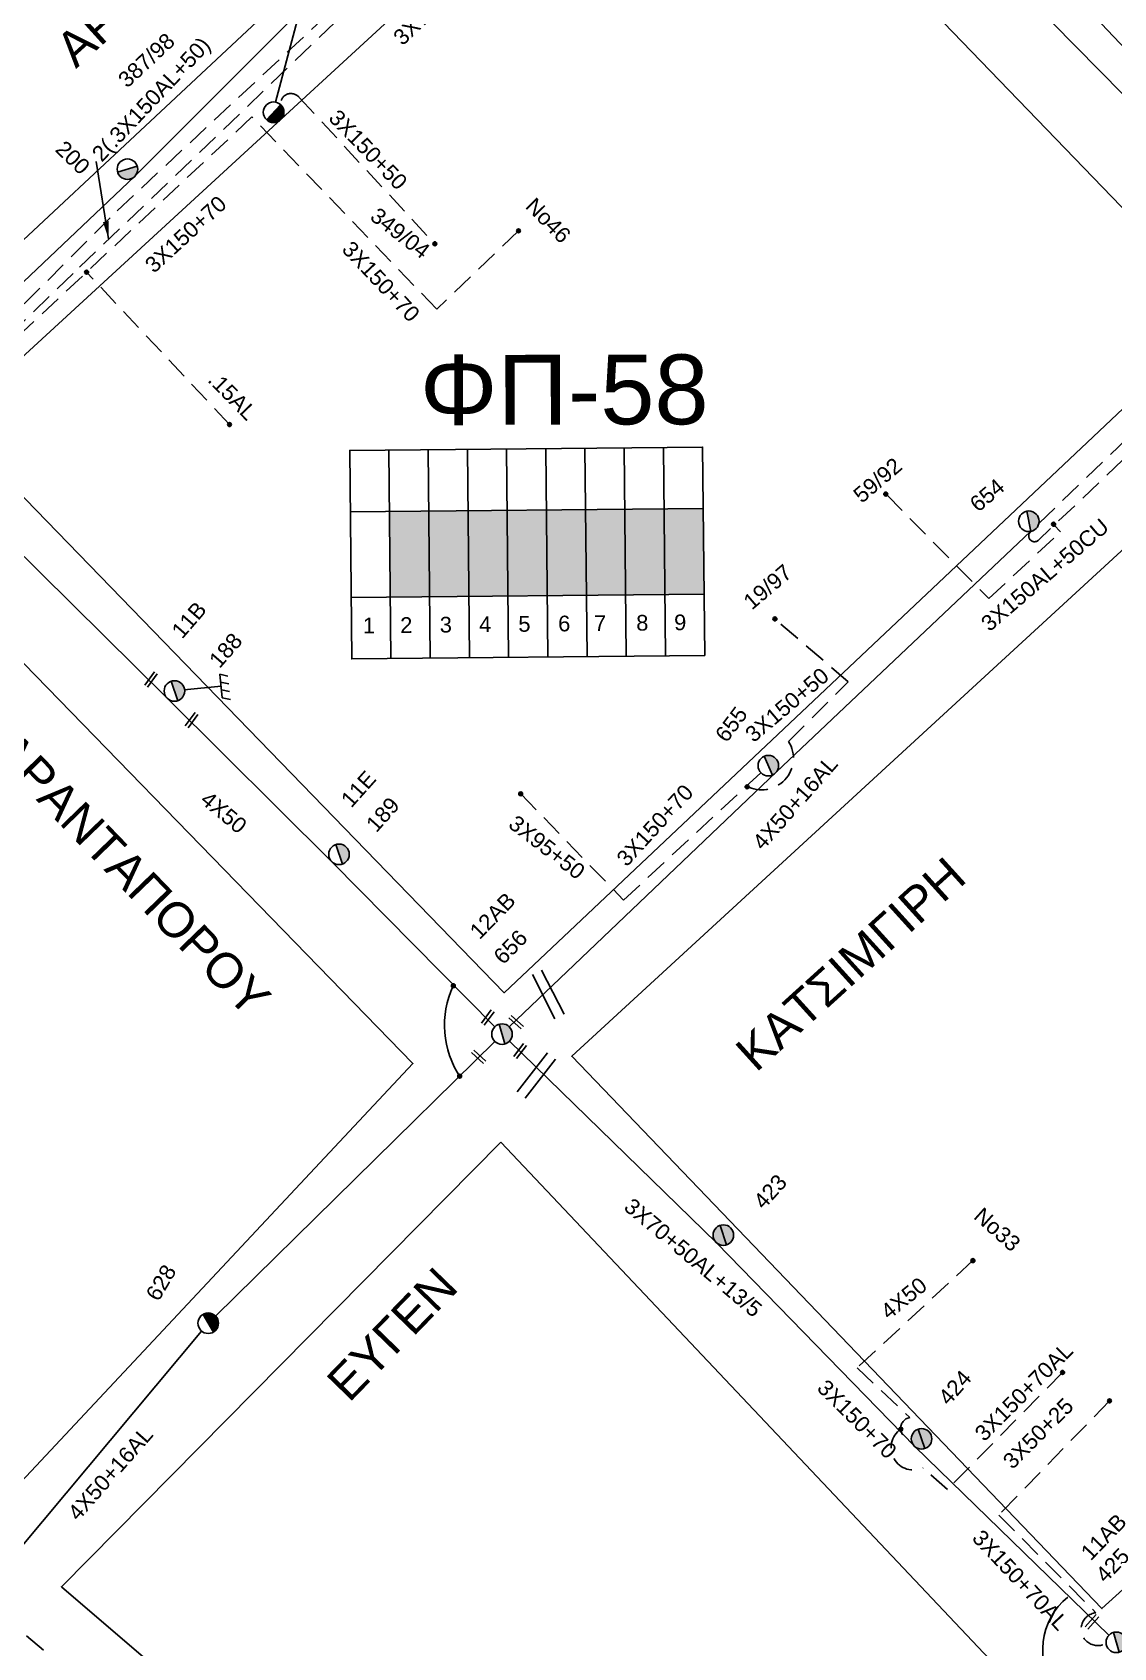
# Model space of a CAD drawing. Header units: millimetres. Extents: x 745 to 5694, y 762 to 3401.
# Drawn here: x 2179.9 to 2304, y 1623 to 1808.3 of the extents above; entities that cross this region are included whole.
import ezdxf
from ezdxf.enums import TextEntityAlignment as Align

# ---------------------------------------------------------------- set-up
doc = ezdxf.new("R2010")
doc.units = ezdxf.units.MM
doc.linetypes.add('DASHED', pattern=[19.05, 12.7, -6.35])
for name, color, linetype in [('Άγνωστα', 7, 'Continuous'), ('Ασφαλειοκιβώτια Χ.Τ 9 αναχωρήσεων', 7, 'Continuous'), ('Γείωση', 7, 'Continuous'), ('Γυμνά εναέρια ΧΤ και ΦΟΠ (3Φ)   4x50+16AL', 7, 'Continuous'), ('Επιγραφές - Σχήματα', 7, 'Continuous'), ('Καλώδια ΧΤ   3x150+70AL', 7, 'DASHED'), ('Καλώδια ΧΤ   3x150AL+50CU', 7, 'DASHED'), ('Μηχανική τομή', 7, 'Continuous'), ('Στύλος Ξύλινος', 7, 'Continuous'), ('Στύλος Ξύλινος @ 1', 7, 'Continuous'), ('Στύλος ΦΜ', 7, 'Continuous'), ('Στύλος ΦΜ @ 1', 7, 'Continuous'), ('Συνδέσεις', 7, 'Continuous'), ('Συνεστραμμένα ΧΤ   3x70+54.6+25 AL', 7, 'SYN_LINE'), ('Τομή', 7, 'Continuous'), ('Υπόβαθρο ΔΕΗ', 7, 'Continuous')]:
    doc.layers.add(name, color=color, linetype=linetype)
doc.styles.add('arial', font='arial.ttf')
doc.styles.get("Standard").update_dxf_attribs({"font": 'arial.ttf'})
doc.linetypes.add('SYN_LINE', pattern='A,0.5,-0.0001,["/\\/\\/\\/",Standard,S=0.1,R=0,X=0,Y=-0.05],-0.25', length=0.7501)
doc.dimstyles.new('ISO-25', dxfattribs={"dimtxt": 2.5, "dimasz": 2.5, "dimexe": 1.25, "dimexo": 0.625, "dimtad": 1, "dimtxsty": 'Standard', "dimcen": 2.5, "dimadec": 0, "dimazin": 0, "dimtfac": 1, "dimtmove": 0, "dimatfit": 3, "dimfxl": 1, "dimarcsym": 0})

# ---------------------------------------------------------------- blocks, each defined once
blk = doc.blocks.new('ΥΠΑΡΧΩΝ ΤΣΙΜΕΝΤΕΝΙΟΣ ΣΤΥΛΟΣ')
at = {"layer": 'Στύλος ΦΜ'}
blk.add_hatch(color=256, dxfattribs=at).paths.add_polyline_path([(-1.29, -2.28, 0.574793), (2.62, 0, 0.268822), (1.3, 2.27)])
blk.add_line((-1.29, -2.28), (1.3, 2.27), dxfattribs=at)
blk.add_circle((0, 0), 2.62, dxfattribs=at)
at = {"layer": 'Στύλος ΦΜ', "flags": 4}
for tag, p in [('ΑΡΙΘΜΟΣ', (-4.68, 8.05)), ('ΤΥΠΟΣ', (-4.91, 3.03))]:
    blk.add_attdef(tag, p, '', height=4, dxfattribs=at)
blk = doc.blocks.new('ΥΠΑΡΧΩΝ ΞΥΛΙΝΟΣ ΣΤΥΛΟΣ')
at = {"layer": 'Στύλος Ξύλινος'}
h = blk.add_hatch(color=7, dxfattribs=at)
h.paths.add_polyline_path([(-2.62, 0, 0.270008), (-1.29, -2.28), (1.3, 2.27, 0.576266)])
h.paths.add_polyline_path([(-1.29, -2.28, 0.574793), (2.62, 0, 0.268822), (1.3, 2.27)])
at = {"layer": 'Στύλος Ξύλινος', "color": 7}
blk.add_line((-1.29, -2.28), (1.3, 2.27), dxfattribs=at)
blk.add_circle((0, 0), 2.62, dxfattribs=at)
at = {"layer": 'Στύλος Ξύλινος', "flags": 4}
for tag, p in [('ΑΡΙΘΜΟΣ', (-4.91, 8.6)), ('ΤΥΠΟΣ', (-4.85, 3.39))]:
    blk.add_attdef(tag, p, '', height=4, dxfattribs=at)
blk = doc.blocks.new('ΑΣΦΑΛΕΙΟΚΙΒΩΤΙΟ ΥΠΟΣΤΑΘΜΟΥ 9 ΑΝΑΧΩΡΗΣΕΩΝ')
at = {"layer": 'Ασφαλειοκιβώτια Χ.Τ 9 αναχωρήσεων', "ltscale": 40}
for p, q in [((-23.8, 40.36), (24.02, 40.36)), ((-9.72, 40.36), (-9.72, -40.64)), ((9.94, 40.36), (9.94, -40.64)), ((-23.8, 31.36), (24.02, 31.36)), ((-23.8, 22.36), (24.02, 22.36)), ((-23.8, 13.36), (24.02, 13.36)), ((-23.8, 4.36), (24.02, 4.36)), ((-23.8, -4.64), (24.02, -4.64)), ((-23.8, -13.64), (24.02, -13.64)), ((-23.8, -22.64), (24.02, -22.64)), ((-23.8, -31.64), (24.02, -31.64))]:
    blk.add_line(p, q, dxfattribs=at)
at = {"layer": 'Ασφαλειοκιβώτια Χ.Τ 9 αναχωρήσεων'}
blk.add_lwpolyline([(-23.8, -40.64), (24.02, -40.64), (24.02, 40.36), (-23.8, 40.36)], close=True, dxfattribs=at)
for s, p in [('1', (-17.96, 37.74)), ('2', (-17.96, 29.17)), ('3', (-17.96, 20.09)), ('4', (-17.96, 11.07)), ('5', (-17.96, 2.06)), ('6', (-17.96, -7.08)), ('7', (-17.96, -15.32)), ('8', (-17.96, -25)), ('9', (-17.96, -33.7))]:
    blk.add_text(s, height=3.6, rotation=270, dxfattribs=at).set_placement(p)
at = {"layer": 'Ασφαλειοκιβώτια Χ.Τ 9 αναχωρήσεων', "ltscale": 40}
for tag, height, p in [('ΟΝΟΜΑ', 5, (-0.16, 44.31)), ('ΚΕΙΜΕΝΟ 1', 2, (17.06, 35.59)), ('ΚΕΙΜΕΝΟ 2', 2, (17.06, 26.88)), ('ΚΕΙΜΕΝΟ 3', 2, (17.06, 17.69)), ('ΚΕΙΜΕΝΟ 4', 2, (17.06, 8.71)), ('ΚΕΙΜΕΝΟ 5', 2, (17.06, -0.13)), ('ΚΕΙΜΕΝΟ 6', 2, (17.06, -9.05)), ('ΚΕΙΜΕΝΟ 7', 2, (17.06, -18.13)), ('ΚΕΙΜΕΝΟ 8', 2, (17.06, -26.85)), ('ΚΕΙΜΕΝΟ 9', 2, (17.06, -35.99)), ('ΣΧ', 2, (-0.1, -42.64))]:
    blk.add_attdef(tag, text='', height=height, dxfattribs=at).set_placement(p, align=Align.MIDDLE_CENTER)
blk = doc.blocks.new('_ΣΥΝΔΕΣΗ')
at = {"layer": 'Συνδέσεις', "linetype": 'SYN_LINE', "ltscale": 40}
blk.add_hatch(color=256, dxfattribs=at).paths.add_polyline_path([(0.5, -0.01, 1), (-0.5, -0.01, 1)])
at = {"layer": 'Συνδέσεις'}
blk.add_circle((0, -0.01), 0.5, dxfattribs=at)
blk = doc.blocks.new('ΓΕΙΩΣΗ')
at = {"layer": 'Γείωση', "ltscale": 40}
for p, q in [((-2.34, 11.45), (-3, 9.45)), ((-0.34, 11.45), (-1, 9.45)), ((0, 9.45), (0, 0)), ((1.66, 11.45), (1, 9.45)), ((3.66, 11.45), (3, 9.45))]:
    blk.add_line(p, q, dxfattribs=at)
blk.add_lwpolyline([(-3, 9.45), (3, 9.45)], dxfattribs=at)
blk = doc.blocks.new('ΜΗΧΑΝΙΚΗ ΤΟΜΗ')
at = {"layer": 'Μηχανική τομή', "ltscale": 40}
for p, q in [((-1.89, 0.78), (1.89, 0.78)), ((1.89, 0), (-1.89, 0))]:
    blk.add_line(p, q, dxfattribs=at)
blk = doc.blocks.new('ΤΟΜΗ')
at = {"layer": 'Τομή', "ltscale": 40}
for p, q in [((-5.68, 0), (5.68, 0)), ((5.68, -2.33), (-5.68, -2.33))]:
    blk.add_line(p, q, dxfattribs=at)

msp = doc.modelspace()

# ---------------------------------------------------------------- hatches: boundary and pattern name
at = {"layer": 'Άγνωστα', "ltscale": 0.2}
for color, points in [(27, [(2220.88, 1753.38), (2220.98, 1743.55), (2225.48, 1743.6), (2225.38, 1753.42)]), (7, [(2225.48, 1743.6), (2229.98, 1743.64), (2229.88, 1753.47), (2225.38, 1753.42)]), (6, [(2225.38, 1753.42), (2225.48, 1743.6), (2229.98, 1743.64), (2229.88, 1753.47)]), (85, [(2229.88, 1753.47), (2229.98, 1743.64), (2234.48, 1743.68), (2234.38, 1753.51)]), (1, [(2234.38, 1753.51), (2234.48, 1743.68), (2238.98, 1743.73), (2238.88, 1753.56)]), (2, [(2238.88, 1753.56), (2238.98, 1743.73), (2243.48, 1743.77), (2243.38, 1753.6)]), (5, [(2243.38, 1753.6), (2243.48, 1743.77), (2247.98, 1743.82), (2247.88, 1753.64)]), (30, [(2247.88, 1753.64), (2247.98, 1743.82), (2252.48, 1743.86), (2252.38, 1753.69)]), (173, [(2252.38, 1753.69), (2252.48, 1743.86), (2256.98, 1743.91), (2256.88, 1753.73)])]:
    msp.add_hatch(color=color, dxfattribs=at).paths.add_polyline_path(points)

# ---------------------------------------------------------------- linework, layer by layer
at = {"layer": 'Άγνωστα', "color": 5, "linetype": 'DASHED', "ltscale": 0.2}
msp.add_lwpolyline([(2252.14, 1849.92), (2252.16, 1842.7, -0.283017), (2250.18, 1839.45), (2214.65, 1809.51), (2184.58, 1780.68), (2165.86, 1762.62, -1.059269), (2159.21, 1767.54, -2.253577)], format="xyb", dxfattribs=at)
at = {"layer": 'Άγνωστα', "color": 2, "linetype": 'DASHED', "ltscale": 0.2}
for points in [[(2159.78, 1766.9, 0.865494), (2165.52, 1763.68), (2189.63, 1787.88), (2221, 1817.13), (2248.61, 1839.28), (2249.67, 1840.21, 0.282925), (2250.68, 1843.45), (2250.36, 1849.02)], [(2329.65, 1775.99), (2327.61, 1776.21), (2324.33, 1777.69), (2295.36, 1750.09, -0.994123), (2294.43, 1751.06, -0.40701)], [(2261.85, 1721.89, 0.772927), (2266.68, 1726.99), (2273.52, 1733.84), (2265.1, 1741.05)]]:
    msp.add_lwpolyline(points, format="xyb", dxfattribs=at)
at = {"layer": 'Άγνωστα', "color": 85}
msp.add_lwpolyline([(2163.9, 1765.53), (2191.62, 1791.79), (2211.78, 1811.96), (2258.27, 1848.46)], dxfattribs=at)
at = {"layer": 'Άγνωστα', "color": 1, "linetype": 'DASHED', "ltscale": 0.2}
for points in [[(2205.09, 1798.63), (2168.25, 1764.07)], [(2235.67, 1785.56), (2226.32, 1776.57), (2205.09, 1798.63)], [(2202.52, 1763.35), (2186.12, 1780.83)]]:
    msp.add_lwpolyline(points, dxfattribs=at)
at = {"layer": 'Άγνωστα', "color": 2, "linetype": 'DASHED', "ltscale": 0.2}
for points in [[(2247.74, 1708.79), (2263.49, 1723.41)], [(2235.93, 1720.99), (2247.74, 1708.79)]]:
    msp.add_lwpolyline(points, dxfattribs=at)
at = {"layer": 'Άγνωστα', "color": 173}
msp.add_lwpolyline([(2303.43, 1624.46), (2281.16, 1646.1), (2258.4, 1669.48), (2234.64, 1692.6)], dxfattribs=at)
at = {"layer": 'Άγνωστα', "color": 173, "linetype": 'DASHED', "ltscale": 0.2}
msp.add_lwpolyline([(2287.82, 1667.43), (2274.54, 1655.13), (2280.58, 1649.44, 0.889122), (2280.76, 1646.91, -5.290656)], format="xyb", dxfattribs=at)
at = {"layer": 'Άγνωστα', "color": 62, "linetype": 'DASHED', "ltscale": 0.2}
msp.add_lwpolyline([(2176.31, 1626.82), (2236.82, 1576.32, -1.058883), (2243, 1570.69)], format="xyb", dxfattribs=at)
at = {"layer": 'Γυμνά εναέρια ΧΤ και ΦΟΠ (3Φ)   4x50+16AL', "color": 85}
msp.add_lwpolyline([(2310.44, 1795.79), (2286.18, 1820.42), (2260, 1848.33)], dxfattribs=at)
at = {"layer": 'Γυμνά εναέρια ΧΤ και ΦΟΠ (3Φ)   4x50+16AL', "color": 2, "linetype": 'DASHED', "ltscale": 0.2}
msp.add_lwpolyline([(2295.38, 1751.99), (2325.05, 1780.59)], dxfattribs=at)
at = {"layer": 'Γυμνά εναέρια ΧΤ και ΦΟΠ (3Φ)   4x50+16AL', "color": 27}
for points in [[(2232.95, 1694.24), (2214.3, 1713.16), (2195.43, 1731.89), (2162.44, 1764.49)], [(2200.92, 1661.07), (2232.97, 1692.57)], [(2173.26, 1628.23), (2199.32, 1659.34)], [(2200.08, 1660.25), (2200.08, 1660.25)]]:
    msp.add_lwpolyline(points, dxfattribs=at)
at = {"layer": 'Γυμνά εναέρια ΧΤ και ΦΟΠ (3Φ)   4x50+16AL', "color": 2, "linetype": 'Continuous', "ltscale": 0.2}
msp.add_lwpolyline([(2234.61, 1694.26), (2265.29, 1723.51), (2294.45, 1751.09)], dxfattribs=at)
at = {"layer": 'Επιγραφές - Σχήματα', "color": 85, "linetype": 'DASHED', "ltscale": 0.2}
msp.add_line((2210.51, 1800.88), (2226.07, 1784.08), dxfattribs=at)
msp.add_arc((2209.58, 1800.11), 1.21, 40.0025, 183.6423, dxfattribs=at)
at = {"layer": 'Επιγραφές - Σχήματα', "ltscale": 0.2}
for centre, radius, start, end in [((2237.9, 1694.43), 10.71, 154.9678, 213.8052), ((2303.57, 1622.8), 7.74, 128.7432, 217.8965), ((2300.99, 1626.86), 9.31, 257.1063, 3.7368)]:
    msp.add_arc(centre, radius, start, end, dxfattribs=at)
at = {"layer": 'Καλώδια ΧΤ   3x150+70AL', "color": 173, "ltscale": 0.2}
for points in [[(2298.11, 1654.6), (2284.89, 1641.17), (2282.1, 1643.66, -0.922797), (2279.54, 1648.1, -7.569443)], [(2303.5, 1651.35), (2290.79, 1638.24), (2301.93, 1627.04, 1.240923), (2303.11, 1623.54, 6.228141)]]:
    msp.add_lwpolyline(points, format="xyb", dxfattribs=at)
at = {"layer": 'Καλώδια ΧΤ   3x150AL+50CU', "color": 2, "ltscale": 0.2}
msp.add_lwpolyline([(2277.93, 1755.29), (2289.65, 1743.4), (2297.87, 1751.02), (2297.14, 1751.79)], dxfattribs=at)
at = {"layer": 'Συνεστραμμένα ΧΤ   3x70+54.6+25 AL', "color": 85, "linetype": 'SYN_LINE', "ltscale": 15}
msp.add_line((2210.93, 1812.14), (2207.8, 1800.33), dxfattribs=at)
at = {"layer": 'Υπόβαθρο ΔΕΗ'}
for points in [[(2391, 1899.76), (2418.07, 1870.3), (2325.64, 1785.03), (2264.31, 1849.67), (2316.14, 1898.79)], [(2199.96, 1898.35), (2247.11, 1848.33), (2164.24, 1770.88), (2102.37, 1834.03), (2166.57, 1897.78)], [(2170.53, 1763.57), (2254.37, 1840.62), (2316.67, 1776.12), (2234.05, 1698.16), (2170.53, 1763.57)], [(2325.21, 1767.56), (2241.8, 1690.88), (2302.62, 1627.51), (2385.81, 1702.77), (2325.21, 1767.56)], [(2162.67, 1752.6), (2104.26, 1697.32), (2175.2, 1638.45), (2223.57, 1690.05), (2162.67, 1752.6)], [(2233.66, 1681.01), (2183.24, 1630.02), (2250.69, 1572.18), (2294.34, 1616.82), (2233.66, 1681.01)]]:
    msp.add_lwpolyline(points, dxfattribs=at)

# ---------------------------------------------------------------- block references
at = {"layer": 'Ασφαλειοκιβώτια Χ.Τ 9 αναχωρήσεων', "xscale": 0.499999999999968, "yscale": 0.499999999999968, "zscale": 0.499999999999968, "rotation": 90.56255552982115}
msp.add_blockref('ΑΣΦΑΛΕΙΟΚΙΒΩΤΙΟ ΥΠΟΣΤΑΘΜΟΥ 9 ΑΝΑΧΩΡΗΣΕΩΝ', (2236.61, 1748.56), dxfattribs=at)
at = {"layer": 'Γείωση', "xscale": 0.4499999999997964, "yscale": 0.4499999999997964, "zscale": 0.4499999999997964, "rotation": 276.1070619728359}
msp.add_blockref('ΓΕΙΩΣΗ', (2197.32, 1732.9), dxfattribs=at)
at = {"layer": 'Μηχανική τομή'}
for p, xscale, yscale, zscale, rotation in [((2193.35, 1734.22), 0.499999999999987, 0.499999999999987, 0.499999999999987, 233.5417678516444), ((2198.01, 1729.56), 0.499999999999987, 0.499999999999987, 0.499999999999987, 233.5417678516444), ((2232, 1695.43), 0.4999999999999984, 0.4999999999999984, 0.4999999999999984, 233.5417678516453), ((2235.28, 1694.65), 0.4999999999998888, 0.4999999999998888, 0.4999999999998888, 318.0999904324225), ((2235.71, 1691.6), 0.4999999999999984, 0.4999999999999984, 0.4999999999999984, 233.5417678516453), ((2230.98, 1690.67), 0.4999999999998888, 0.4999999999998888, 0.4999999999998888, 318.0999904324225), ((2301.63, 1625.86), 0.4999999999998128, 0.4999999999998128, 0.4999999999998128, 48.09999043243219)]:
    msp.add_blockref('ΜΗΧΑΝΙΚΗ ΤΟΜΗ', p, dxfattribs=dict(at, xscale=xscale, yscale=yscale, zscale=zscale, rotation=rotation))
at = {"layer": 'Στύλος Ξύλινος @ 1', "ltscale": 40}
ref = msp.add_blockref('ΥΠΑΡΧΩΝ ΞΥΛΙΝΟΣ ΣΤΥΛΟΣ', (2259.19, 1670.36), dxfattribs=dict(at, xscale=0.4499999999997636, yscale=0.4499999999997636, zscale=0.4499999999997636, rotation=48.06578604383215))
ref.add_attrib('ΤΥΠΟΣ', '423', (2263.82, 1673.2), dxfattribs={"layer": 'Στύλος Ξύλινος', "height": 1.8, "rotation": 48.0658, "flags": 4})
ref = msp.add_blockref('ΥΠΑΡΧΩΝ ΞΥΛΙΝΟΣ ΣΤΥΛΟΣ', (2281.93, 1646.99), dxfattribs=dict(at, xscale=0.4499999999993755, yscale=0.4499999999993755, zscale=0.4499999999993755, rotation=48.80077759646075))
ref.add_attrib('ΤΥΠΟΣ', '424', (2285.05, 1650.71), dxfattribs={"layer": 'Στύλος Ξύλινος', "height": 1.8, "rotation": 48.8008, "flags": 4})
at = {"layer": 'Στύλος ΦΜ @ 1', "ltscale": 40, "xscale": 0.4499999999996779, "yscale": 0.4499999999996779, "zscale": 0.4499999999996779, "rotation": 346.8465568456768}
msp.add_blockref('ΥΠΑΡΧΩΝ ΤΣΙΜΕΝΤΕΝΙΟΣ ΣΤΥΛΟΣ', (2207.58, 1799.17), dxfattribs=at)
at = {"layer": 'Στύλος ΦΜ @ 1', "ltscale": 40}
ref = msp.add_blockref('ΥΠΑΡΧΩΝ ΤΣΙΜΕΝΤΕΝΙΟΣ ΣΤΥΛΟΣ', (2190.81, 1792.64), dxfattribs=dict(at, xscale=0.4499999999996931, yscale=0.4499999999996931, zscale=0.4499999999996931, rotation=316.116444286136))
ref.add_attrib('ΤΥΠΟΣ', '200', (2182.41, 1794.78), dxfattribs={"layer": 'Στύλος ΦΜ', "height": 1.8, "rotation": 316.1164, "flags": 4})
ref = msp.add_blockref('ΥΠΑΡΧΩΝ ΤΣΙΜΕΝΤΕΝΙΟΣ ΣΤΥΛΟΣ', (2294.24, 1752.25), dxfattribs=dict(at, xscale=0.4499999999996205, yscale=0.4499999999996205, zscale=0.4499999999996205, rotation=40.22585232681138))
ref.add_attrib('ΤΥΠΟΣ', '654', (2288.43, 1753.21), dxfattribs={"layer": 'Στύλος ΦΜ', "height": 1.8, "rotation": 40.2259, "flags": 4})
ref = msp.add_blockref('ΥΠΑΡΧΩΝ ΤΣΙΜΕΝΤΕΝΙΟΣ ΣΤΥΛΟΣ', (2196.2, 1732.78), dxfattribs=dict(at, xscale=0.4499999999996079, yscale=0.4499999999996079, zscale=0.4499999999996079, rotation=49.06426849329733))
ref.add_attrib('ΤΥΠΟΣ', '11B', (2197.08, 1738.66), dxfattribs={"layer": 'Στύλος ΦΜ', "height": 1.8, "rotation": 49.0643, "flags": 4})
ref.add_attrib('ΑΡΙΘΜΟΣ', '188', (2201.38, 1735.28), dxfattribs={"layer": 'Στύλος ΦΜ', "height": 1.8, "rotation": 49.0643, "flags": 4})
ref = msp.add_blockref('ΥΠΑΡΧΩΝ ΤΣΙΜΕΝΤΕΝΙΟΣ ΣΤΥΛΟΣ', (2264.35, 1724.22), dxfattribs=dict(at, xscale=0.4499999999995483, yscale=0.4499999999995483, zscale=0.4499999999995483, rotation=53.02011221144605))
ref.add_attrib('ΤΥΠΟΣ', '655', (2259.55, 1726.75), dxfattribs={"layer": 'Στύλος ΦΜ', "height": 1.8, "rotation": 53.0201, "flags": 4})
ref = msp.add_blockref('ΥΠΑΡΧΩΝ ΤΣΙΜΕΝΤΕΝΙΟΣ ΣΤΥΛΟΣ', (2215.09, 1714.04), dxfattribs=dict(at, xscale=0.4499999999996429, yscale=0.4499999999996429, zscale=0.4499999999996429, rotation=48.16049799354045))
ref.add_attrib('ΤΥΠΟΣ', '11E', (2216.49, 1719.28), dxfattribs={"layer": 'Στύλος ΦΜ', "height": 1.8, "rotation": 48.1605, "flags": 4})
ref.add_attrib('ΑΡΙΘΜΟΣ', '189', (2219.37, 1716.45), dxfattribs={"layer": 'Στύλος ΦΜ', "height": 1.8, "rotation": 48.1605, "flags": 4})
ref = msp.add_blockref('ΥΠΑΡΧΩΝ ΤΣΙΜΕΝΤΕΝΙΟΣ ΣΤΥΛΟΣ', (2233.79, 1693.42), dxfattribs=dict(at, xscale=0.4499999999998215, yscale=0.4499999999998215, zscale=0.4499999999998215, rotation=45.89383614196498))
ref.add_attrib('ΤΥΠΟΣ', '12AB', (2231.21, 1704.17), dxfattribs={"layer": 'Στύλος ΦΜ', "height": 1.8, "rotation": 45.8938, "flags": 4})
ref.add_attrib('ΑΡΙΘΜΟΣ', '656', (2233.94, 1701.29), dxfattribs={"layer": 'Στύλος ΦΜ', "height": 1.8, "rotation": 45.8938, "flags": 4})
ref = msp.add_blockref('ΥΠΑΡΧΩΝ ΤΣΙΜΕΝΤΕΝΙΟΣ ΣΤΥΛΟΣ', (2200.08, 1660.25), dxfattribs=dict(at, xscale=0.4499999999997312, yscale=0.4499999999997312, zscale=0.4499999999997312, rotation=59.58156638975093))
ref.add_attrib('ΤΥΠΟΣ', '628', (2194.37, 1662.65), dxfattribs={"layer": 'Στύλος ΦΜ', "height": 1.8, "rotation": 59.5816, "flags": 4})
ref = msp.add_blockref('ΥΠΑΡΧΩΝ ΤΣΙΜΕΝΤΕΝΙΟΣ ΣΤΥΛΟΣ', (2304.28, 1623.64), dxfattribs=dict(at, xscale=0.4499999999996963, yscale=0.4499999999996963, zscale=0.4499999999996963, rotation=45.93260752556584))
ref.add_attrib('ΤΥΠΟΣ', '11AB', (2301.33, 1632.91), dxfattribs={"layer": 'Στύλος ΦΜ', "height": 1.8, "rotation": 45.9326, "flags": 4})
ref.add_attrib('ΑΡΙΘΜΟΣ', '425', (2303.02, 1630.36), dxfattribs={"layer": 'Στύλος ΦΜ', "height": 1.8, "rotation": 45.9326, "flags": 4})
at = {"layer": 'Συνδέσεις', "xscale": 0.4499999999998181, "yscale": 0.4499999999998181, "zscale": 0.4499999999998181}
for p in [(2235.68, 1785.57), (2226.08, 1784.09), (2186.12, 1780.83), (2202.52, 1763.35), (2277.82, 1755.37), (2297.08, 1751.91), (2265.1, 1741.05), (2261.91, 1721.79), (2235.93, 1720.99), (2228.2, 1698.97), (2228.93, 1688.6), (2287.82, 1667.44), (2298.11, 1654.61), (2303.5, 1651.35), (2279.55, 1648.1)]:
    msp.add_blockref('_ΣΥΝΔΕΣΗ', p, dxfattribs=at)
at = {"layer": 'Τομή'}
for p, xscale, yscale, zscale, rotation in [((2239.62, 1698.24), 0.4999999999999873, 0.4999999999999873, 0.4999999999999873, 296.8981829702686), ((2238.19, 1688.31), 0.50000000000008, 0.50000000000008, 0.50000000000008, 232.2146796116712)]:
    msp.add_blockref('ΤΟΜΗ', p, dxfattribs=dict(at, xscale=xscale, yscale=yscale, zscale=zscale, rotation=rotation))

# ---------------------------------------------------------------- texts
at = {"layer": 'Άγνωστα', "char_height": 1.8, "attachment_point": 1, "style": 'arial'}
for s, insert, width, rotation in [('3X70+54.6+25', (2221.13, 1808.03), 69.1904, 43.5362), ('2(.3X150AL+50)', (2186.56, 1794.6), 69.1904, 46.6687), ('3X150+50', (2215.07, 1799.65), 68.8224, 314.0102), ('3X150+70', (2192.63, 1781.95), 69.1904, 42.5581), ('3X150+70', (2216.61, 1784.58), 69.1904, 313.2842), ('.15AL', (2201.2, 1769.62), 69.1904, 314.5185), ('3X150+50', (2261.5, 1728.16), 69.1904, 40.1859), ('3X150+70', (2246.77, 1713.74), 69.1904, 47.5238), ('4X50', (2200.2, 1721.44), 69.1904, 319.9774), ('3X95+50', (2235.49, 1718.67), 69.1904, 322.2912), ('3X70+50AL+13/5', (2248.8, 1674.75), 69.1904, 320.0955), ('4X50', (2277.04, 1661.98), 69.1904, 38.9644), ('3X150+70', (2271.09, 1653.96), 18.0383, 315.0692), ('3X50+25', (2291.09, 1644.67), 18.0383, 45.0692)]:
    msp.add_mtext(s, dxfattribs=dict(at, insert=insert, width=width, rotation=rotation))
at = {"layer": 'Γυμνά εναέρια ΧΤ και ΦΟΠ (3Φ)   4x50+16AL', "char_height": 1.8, "width": 69.1904, "attachment_point": 1, "rotation": 48.6841, "style": 'arial'}
for insert in [(2262.37, 1715.59), (2183.8, 1638.66)]:
    msp.add_mtext('4X50+16AL', dxfattribs=dict(at, insert=insert))
at = {"layer": 'Επιγραφές - Σχήματα', "width": 69.1904, "attachment_point": 1, "style": 'arial'}
for s, insert, char_height, rotation in [('APTEMIΔOΣ', (2182.21, 1807.08), 4, 42.1965), ('387/98', (2189.55, 1803.19), 1.8, 42.9087), ('Nο46', (2237.64, 1789.54), 1.8, 314.5185), ('349/04', (2219.62, 1788.38), 1.8, 322.2912), ('ΦΠ-58', (2224.35, 1771.32), 8, 0.1115), ('59/92', (2273.91, 1755.61), 1.8, 40.4843), ('19/97', (2261.29, 1743.37), 1.8, 40.4843), ('ΣΑΡΑΝΤΑΠΟΡΟΥ', (2175.56, 1730.95), 4, 314), ('KATΣIMΓIPH', (2260.25, 1691.9), 4, 42.1965), ('Nο33', (2288.99, 1673.69), 1.8, 318.1176), ('EYΓEN', (2213.37, 1653.84), 4, 45.8873)]:
    msp.add_mtext(s, dxfattribs=dict(at, insert=insert, char_height=char_height, rotation=rotation))
at = {"layer": 'Καλώδια ΧΤ   3x150+70AL', "char_height": 1.8, "attachment_point": 1, "style": 'arial'}
for insert, width, rotation in [((2287.86, 1647.86), 18.0383, 45.0692), ((2288.93, 1636.74), 69.1904, 313.168)]:
    msp.add_mtext('3X150+70AL', dxfattribs=dict(at, insert=insert, width=width, rotation=rotation))
at = {"layer": 'Καλώδια ΧΤ   3x150AL+50CU', "insert": (2288.56, 1740.88), "char_height": 1.8, "width": 69.1904, "attachment_point": 1, "rotation": 40.4843, "style": 'arial'}
msp.add_mtext('3X150AL+50CU', dxfattribs=at)

# ---------------------------------------------------------------- leaders
at = {"layer": 'Επιγραφές - Σχήματα', "ltscale": 40}
msp.add_leader([(2188.64, 1784.66), (2187.21, 1793.53)], dimstyle='ISO-25', override={"dimasz": 2, "dimtad": 0}, dxfattribs=at)

doc.saveas('drawing.dxf')
